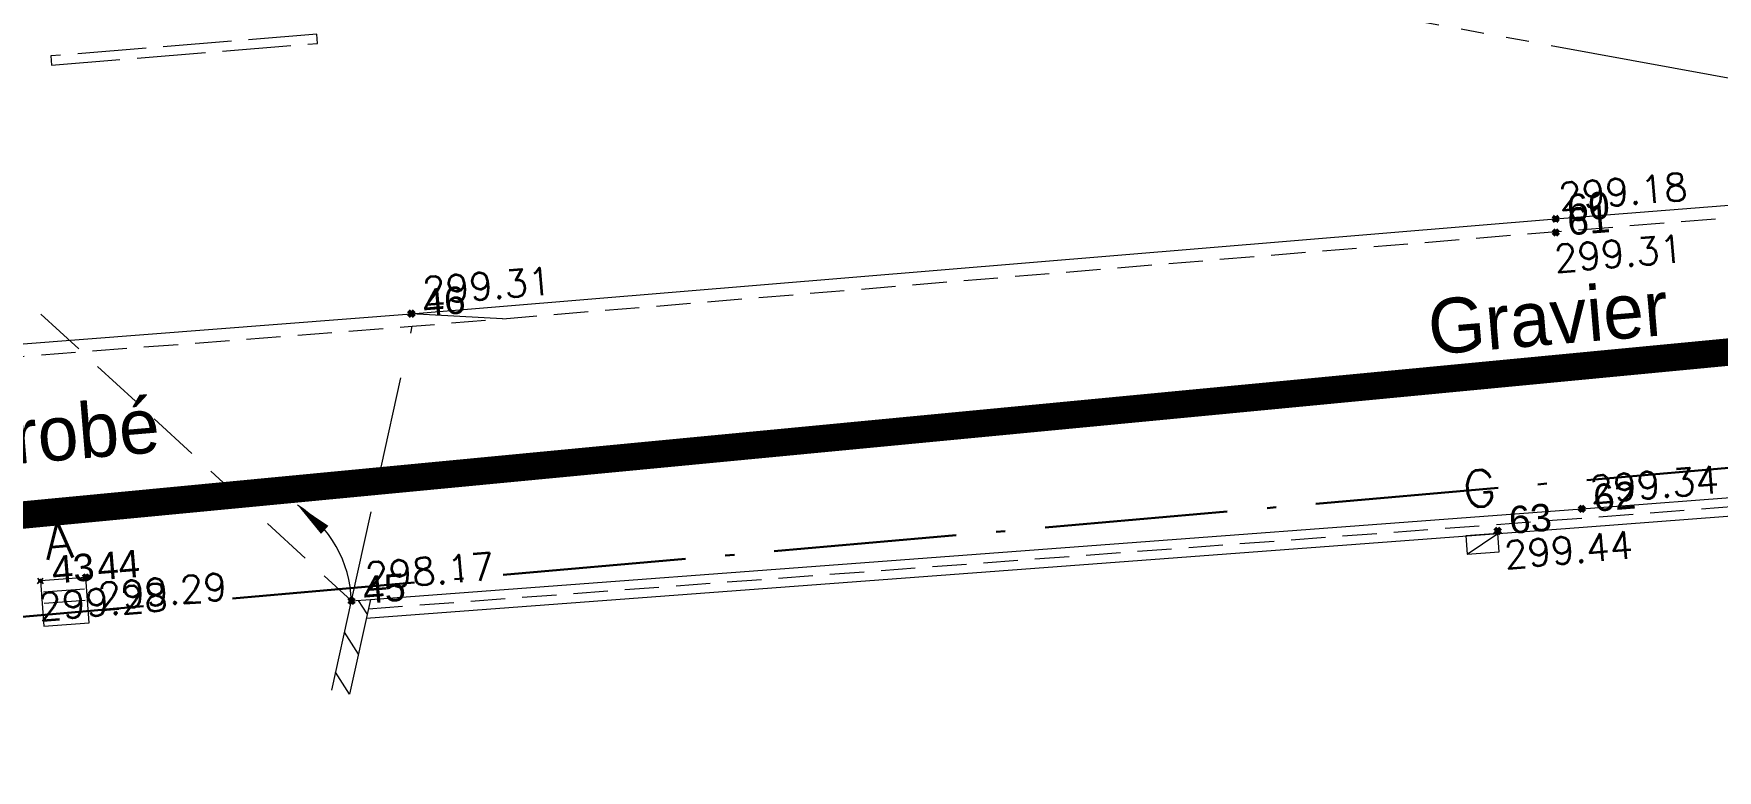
# Model space of a CAD drawing. Header units: metres. Extents: x 1851758 to 1852050, y 5187822 to 5188223.
# Drawn here: x 1851871.34 to 1851889.77, y 5187865.93 to 5187873.99 of the extents above; entities that cross this region are included whole.
import ezdxf
from ezdxf.enums import TextEntityAlignment as Align

# ---------------------------------------------------------------- set-up
doc = ezdxf.new("R2010")
doc.units = ezdxf.units.M
doc.header["$LTSCALE"] = 2.5
doc.header["$PDMODE"] = 35
doc.header["$PDSIZE"] = 0.03
for name, pattern in [('L16', [0.375, 0.3, -0.075]), ('L18', [0.6, 0.4, -0.2]), ('L32', [2.5, 2, -0.1, 0.1, -0.1, 0.1, -0.1]), ('L42', [2.5, 2, -0.1, 0.1, -0.1, 0.1, -0.1]), ('L5', [1.15, 0.8, -0.175, 0, -0.175]), ('L8', [0.225, 0.15, -0.075])]:
    doc.linetypes.add(name, pattern=pattern)
doc.layers.get('0').update_dxf_attribs({"linetype": 'CONTINUOUS', "lineweight": 30})
doc.layers.add('_SSL_ASS_EP', color=5, linetype='L32')
for name, color, linetype, lineweight in [('ASS', 5, 'CONTINUOUS', 5), ('ASS_TXT', 5, 'CONTINUOUS', 5), ('CLO_HAC', 251, 'CONTINUOUS', 15), ('CLO_MUR', 7, 'CONTINUOUS', 15), ('GAZ', 20, 'CONTINUOUS', 5), ('GAZ_TXT', 20, 'CONTINUOUS', 5), ('P', 7, 'CONTINUOUS', 50), ('PAR', 11, 'L5', 30), ('PAR_COT', 150, 'CONTINUOUS', 20), ('PTT_AER', 3, 'L42', 18), ('SIH', 252, 'L16', 18), ('SOL', 7, 'L18', 15), ('SOL_TXT', 7, 'CONTINUOUS', 13), ('VOI', 251, 'CONTINUOUS', 20), ('Z', 7, 'CONTINUOUS', 9)]:
    doc.layers.add(name, color=color, linetype=linetype, lineweight=lineweight)
for name, color, linetype, plot in [('N', 1, 'CONTINUOUS', False), ('NCACHE', 7, 'CONTINUOUS', False), ('PCACHE', 7, 'CONTINUOUS', False), ('ZCACHE', 7, 'CONTINUOUS', False)]:
    doc.layers.add(name, color=color, linetype=linetype, plot=plot)
doc.styles.add('_ECRITURE', font='NEWSGOTN.TTF')
doc.styles.add('SIMPLEX', font='SIMPLEX.SHX', dxfattribs={"oblique": 27})
doc.styles.get("Standard").update_dxf_attribs({"font": 'arial.ttf'})

# ---------------------------------------------------------------- blocks, each defined once
blk = doc.blocks.new('TCPOINT')
blk.add_point((0, 0))
at = {"layer": 'N'}
blk.add_attdef('MAT', (0.2, 0.2), '', height=0.34, dxfattribs=at)
at = {"layer": 'Z', "style": 'SIMPLEX'}
blk.add_attdef('ALT', (0.2, -0.54), '', height=0.34, dxfattribs=at)
blk = doc.blocks.new('*U42')
at = {"layer": 'ASS'}
for p, q in [((0.125, 0.025), (0.125, 0.474)), ((0.249, 0.025), (0.249, 0.474)), ((0.374, 0.025), (0.374, 0.474))]:
    blk.add_line(p, q, dxfattribs=at)
at = {"layer": 'ASS', "flags": 128}
for points in [[(0, 0.498), (0, 0)], [(0.498, 0.498), (0, 0.498)], [(0.498, 0), (0.498, 0.498)], [(0, 0), (0.498, 0)]]:
    blk.add_lwpolyline(points, dxfattribs=at)
at = {"layer": 'ASS_TXT', "style": 'SIMPLEX'}
blk.add_text('A', height=0.4, rotation=90.8833, dxfattribs=at).set_placement((-0.426, 0.234), align=Align.MIDDLE)
blk = doc.blocks.new('*U43')
at = {"layer": 'GAZ'}
blk.add_lwpolyline([(0.2, 0), (0, 0.35)], dxfattribs=at)
at = {"layer": 'GAZ', "flags": 128}
for points in [[(0, 0.35), (0, 0)], [(0.2, 0.35), (0, 0.35)], [(0.2, 0), (0.2, 0.35)], [(0, 0), (0.2, 0)]]:
    blk.add_lwpolyline(points, dxfattribs=at)
at = {"layer": 'GAZ_TXT', "style": 'SIMPLEX'}
blk.add_text('G', height=0.4, rotation=90, dxfattribs=at).set_placement((-0.507, 0.185), align=Align.MIDDLE)
blk = doc.blocks.new('PAR_COT_01B')
at = {"layer": 'PAR_COT'}
blk.add_lwpolyline([(-1.143, 0.37, 0, 0.12, 0), (-0.742, 0.373, 0.12, 0.12, 0)], format="xyseb", dxfattribs=at)
blk.add_arc((-0.93, -0.921), 1.309, 44.7149, 99.3768, dxfattribs=at)

msp = doc.modelspace()

# ---------------------------------------------------------------- hatches: boundary and pattern name
at = {"layer": 'CLO_HAC'}
h = msp.add_hatch(dxfattribs=at)
h.set_pattern_fill('ANSI31', color=256, scale=0.1)
h.set_pattern_definition([(122.51, (1851874.80028, 5187866.7646), (-0.26775, -0.17063), [])])
h.paths.add_polyline_path([(1851874.605, 5187866.808), (1851874.8, 5187866.765), (1851875.03, 5187867.8), (1851874.821, 5187867.784)])

# ---------------------------------------------------------------- linework, layer by layer
at = {"layer": '_SSL_ASS_EP', "const_width": 0.3, "flags": 128}
msp.add_lwpolyline([(1851860.831, 5187867.731), (1851919.318, 5187873.319)], dxfattribs=at)
at = {"layer": 'CLO_MUR', "linetype": 'L8', "flags": 128}
msp.add_lwpolyline([(1851875.007, 5187867.698), (1851888.29, 5187868.692), (1851898.339, 5187869.459)], dxfattribs=at)
at = {"layer": 'CLO_MUR', "flags": 128}
for points in [[(1851875.03, 5187867.8), (1851888.282, 5187868.792), (1851898.332, 5187869.558)], [(1851874.984, 5187867.596), (1851888.297, 5187868.592), (1851898.347, 5187869.359)], [(1851874.605, 5187866.808), (1851874.821, 5187867.784), (1851875.03, 5187867.8), (1851874.8, 5187866.765)]]:
    msp.add_lwpolyline(points, dxfattribs=at)
at = {"layer": 'PAR', "flags": 128}
msp.add_lwpolyline([(1851831.986, 5187864.702), (1851865.826, 5187867.138), (1851900.301, 5187870.151), (1851928.962, 5187872.752), (1851949.784, 5187874.612), (1851955.395, 5187875.111), (1851966.855, 5187876.132), (1851991.766, 5187878.321), (1852005.198, 5187879.551), (1852009.438, 5187879.942), (1852023.369, 5187881.222), (1852029.419, 5187881.772)], dxfattribs=at)
at = {"layer": 'PAR_COT', "linetype": 'L8', "ltscale": 1.5, "flags": 128}
msp.add_lwpolyline([(1851865.826, 5187867.138), (1851863.582, 5187878.171), (1851874.821, 5187867.784)], dxfattribs=at)
at = {"layer": 'PTT_AER', "flags": 128}
msp.add_lwpolyline([(1851863.355, 5187878.355), (1851906.752, 5187870.428)], dxfattribs=at)
at = {"layer": 'SIH'}
msp.add_lwpolyline([(1851874.443, 5187873.984), (1851871.533, 5187873.748), (1851871.541, 5187873.648), (1851874.451, 5187873.884)], close=True, dxfattribs=at)
at = {"layer": 'SOL', "flags": 128}
msp.add_lwpolyline([(1851874.821, 5187867.784), (1851875.487, 5187870.79)], dxfattribs=at)
at = {"layer": 'VOI', "flags": 128}
for points in [[(1851859.646, 5187869.636), (1851867.699, 5187870.308), (1851869.715, 5187870.481), (1851875.476, 5187870.927), (1851887.996, 5187871.964), (1851899.713, 5187872.888), (1851905.391, 5187873.353), (1851911.235, 5187873.839), (1851919.733, 5187874.525), (1851937.47, 5187875.954), (1851954.385, 5187877.343), (1851956.892, 5187877.544), (1851970.834, 5187878.616), (1851979.357, 5187879.33), (1851982.577, 5187879.569), (1851996.99, 5187880.517)], [(1851876.475, 5187870.872), (1851875.476, 5187870.927)]]:
    msp.add_lwpolyline(points, dxfattribs=at)
at = {"layer": 'VOI', "linetype": 'L8', "flags": 128}
msp.add_lwpolyline([(1851859.657, 5187869.499), (1851867.71, 5187870.171), (1851869.726, 5187870.344), (1851875.487, 5187870.79), (1851888.007, 5187871.827), (1851899.724, 5187872.751), (1851905.402, 5187873.216), (1851911.246, 5187873.702), (1851919.744, 5187874.388), (1851937.481, 5187875.817), (1851954.396, 5187877.206), (1851956.903, 5187877.407), (1851970.845, 5187878.479), (1851979.368, 5187879.193), (1851982.586, 5187879.432), (1851996.999, 5187880.38)], dxfattribs=at)

# ---------------------------------------------------------------- block references
at = {"layer": 'ASS', "rotation": 274.2034325022568}
msp.add_blockref('*U42', (1851871.418, 5187868.005), dxfattribs=at)
at = {"layer": 'GAZ', "rotation": 274.2806155749719}
msp.add_blockref('*U43', (1851887.015, 5187868.496), dxfattribs=at)
at = {"layer": 'P'}
ref = msp.add_blockref('TCPOINT', (1851887.996, 5187871.964, 299.18), dxfattribs=dict(at, rotation=301.9002445867005))
ref.add_attrib('MAT', '60', (1851888.134, 5187871.932, 299.18), dxfattribs={"layer": 'N', "height": 0.3, "rotation": 4.6408})
ref.add_attrib('ALT', '299.18', dxfattribs={"layer": 'Z', "height": 0.3, "rotation": 4.6408, "style": 'SIMPLEX'}).set_placement((1851888.015, 5187872.356, 299.18), align=Align.TOP_LEFT)
ref = msp.add_blockref('TCPOINT', (1851887.999, 5187871.815, 299.31), dxfattribs=dict(at, rotation=301.9002445867005))
ref.add_attrib('MAT', '61', (1851888.137, 5187871.783, 299.31), dxfattribs={"layer": 'N', "height": 0.3, "rotation": 4.6408})
ref.add_attrib('ALT', '299.31', dxfattribs={"layer": 'Z', "height": 0.3, "rotation": 4.6408, "style": 'SIMPLEX'}).set_placement((1851887.967, 5187871.678, 299.31), align=Align.TOP_LEFT)
ref = msp.add_blockref('TCPOINT', (1851875.476, 5187870.927, 299.31), dxfattribs=dict(at, rotation=301.9002445867005))
ref.add_attrib('MAT', '46', (1851875.614, 5187870.895, 299.31), dxfattribs={"layer": 'N', "height": 0.3, "rotation": 4.6408})
ref.add_attrib('ALT', '299.31', dxfattribs={"layer": 'Z', "height": 0.3, "rotation": 4.6408, "style": 'SIMPLEX'}).set_placement((1851875.585, 5187871.325, 299.31), align=Align.TOP_LEFT)
ref = msp.add_blockref('TCPOINT', (1851888.282, 5187868.792, 299.34), dxfattribs=dict(at, rotation=301.9002445867005))
ref.add_attrib('MAT', '62', (1851888.42, 5187868.76, 299.34), dxfattribs={"layer": 'N', "height": 0.3, "rotation": 4.6408})
ref.add_attrib('ALT', '299.34', dxfattribs={"layer": 'Z', "height": 0.3, "rotation": 4.6408, "style": 'SIMPLEX'}).set_placement((1851888.359, 5187869.15, 299.34), align=Align.TOP_LEFT)
ref = msp.add_blockref('TCPOINT', (1851887.362, 5187868.549, 299.44), dxfattribs=dict(at, rotation=301.9002445867005))
ref.add_attrib('MAT', '63', (1851887.499, 5187868.517, 299.44), dxfattribs={"layer": 'N', "height": 0.3, "rotation": 4.6408})
ref.add_attrib('ALT', '299.44', dxfattribs={"layer": 'Z', "height": 0.3, "rotation": 4.6408, "style": 'SIMPLEX'}).set_placement((1851887.42, 5187868.435, 299.44), align=Align.TOP_LEFT)
ref = msp.add_blockref('TCPOINT', (1851871.915, 5187868.042, 299.29), dxfattribs=dict(at, rotation=301.9002445867005))
ref.add_attrib('MAT', '44', (1851872.052, 5187868.01, 299.29), dxfattribs={"layer": 'N', "height": 0.3, "rotation": 4.6408})
ref.add_attrib('ALT', '299.29', dxfattribs={"layer": 'Z', "height": 0.3, "rotation": 4.6408, "style": 'SIMPLEX'}).set_placement((1851872.036, 5187867.981, 299.29), align=Align.TOP_LEFT)
ref = msp.add_blockref('TCPOINT', (1851874.821, 5187867.784, 298.17), dxfattribs=dict(at, rotation=301.9002445867005))
ref.add_attrib('MAT', '45', (1851874.959, 5187867.752, 298.17), dxfattribs={"layer": 'N', "height": 0.3, "rotation": 4.6408})
ref.add_attrib('ALT', '298.17', dxfattribs={"layer": 'Z', "height": 0.3, "rotation": 4.6408, "style": 'SIMPLEX'}).set_placement((1851874.96, 5187868.204, 298.17), align=Align.TOP_LEFT)
at = {"layer": 'PAR_COT', "rotation": 317.2572006759099}
msp.add_blockref('PAR_COT_01B', (1851874.821, 5187867.784), dxfattribs=at)
at = {"layer": 'PCACHE'}
ref = msp.add_blockref('TCPOINT', (1851871.418, 5187868.005, 299.28), dxfattribs=dict(at, rotation=301.9002445867005))
ref.add_attrib('MAT', '43', (1851871.555, 5187867.973, 299.28), dxfattribs={"layer": 'NCACHE', "height": 0.3, "rotation": 4.6408})
ref.add_attrib('ALT', '299.28', dxfattribs={"layer": 'ZCACHE', "height": 0.3, "rotation": 4.6408, "style": 'SIMPLEX'}).set_placement((1851871.386, 5187867.867, 299.28), align=Align.TOP_LEFT)

# ---------------------------------------------------------------- texts
at = {"layer": 'SOL_TXT', "style": '_ECRITURE'}
for s, p in [('Gravier', (1851886.627, 5187870.478)), ('Enrobé', (1851870.165, 5187869.2))]:
    msp.add_text(s, height=0.6, rotation=4.7726, dxfattribs=at).set_placement(p)

doc.saveas('drawing.dxf')
